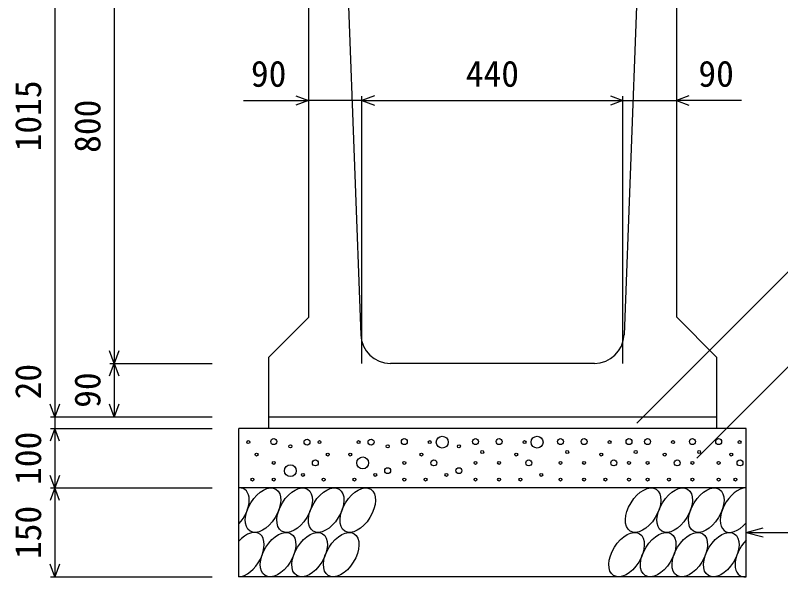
# Model space of a CAD drawing. Units: millimetres, scale not verified. Extents: x -25200 to 25200, y -8910 to 8910.
# Drawn here: x 4752 to 6042, y -3458 to -2506 of the extents above; entities that cross this region are included whole.
import ezdxf
from ezdxf.enums import TextEntityAlignment as Align

# ---------------------------------------------------------------- set-up
doc = ezdxf.new("R2010")
doc.units = ezdxf.units.MM
doc.header["$LTSCALE"] = 30
for name, color, linetype, lineweight in [('0-0_DIM', 7, 'Continuous', 25), ('0-2_HATCH', 6, 'Continuous', 25), ('0-5_OUTLINE', 3, 'Continuous', 25)]:
    doc.layers.add(name, color=color, linetype=linetype, lineweight=lineweight)
doc.styles.add('ＭＳ ゴシック', font='')
doc.styles.get('ＭＳ ゴシック').set_extended_font_data('MS Gothic')

msp = doc.modelspace()

# ---------------------------------------------------------------- linework, layer by layer
at = {"layer": '0-0_DIM'}
for p, q in [((4818.6, -2167.89), (4818.6, -3182.89)), ((4918.6, -2292.89), (4918.6, -3092.89)), ((5336.1, -3092.89), (5336.1, -2642.1)), ((5776.1, -3092.89), (5776.1, -2642.1)), ((5136.28, -2649.6), (5246.1, -2649.6)), ((5336.1, -2649.6), (5246.1, -2649.6)), ((5336.1, -2649.6), (5776.1, -2649.6)), ((5776.1, -2649.6), (5866.1, -2649.6)), ((5975.92, -2649.6), (5866.1, -2649.6)), ((6114.17, -2878.65), (5799.29, -3193.53)), ((4911.1, -3092.89), (5083.6, -3092.89)), ((4918.6, -3092.89), (4918.6, -3182.89)), ((6064.17, -3089.24), (5900.51, -3252.89)), ((4811.1, -3182.89), (5083.6, -3182.89)), ((4811.1, -3202.89), (5083.6, -3202.89)), ((4811.1, -3302.89), (5083.6, -3302.89)), ((4818.6, -3302.89), (4818.6, -3452.89)), ((5983.6, -3377.89), (6012.57, -3370.13)), ((5983.6, -3377.89), (6416.91, -3377.89)), ((5983.6, -3377.89), (6012.57, -3385.66)), ((4811.1, -3452.89), (5083.6, -3452.89))]:
    msp.add_line(p, q, dxfattribs=at)
for points in [[(5224.95, -2641.9), (5246.1, -2649.6), (5224.95, -2657.3)], [(5357.24, -2641.9), (5336.1, -2649.6), (5357.24, -2657.3)], [(5754.95, -2641.9), (5776.1, -2649.6), (5754.95, -2657.3)], [(5887.24, -2641.9), (5866.1, -2649.6), (5887.24, -2657.3)], [(4926.29, -3071.75), (4918.6, -3092.89), (4910.9, -3071.75)], [(4910.9, -3114.04), (4918.6, -3092.89), (4926.29, -3114.04)], [(4826.29, -3161.75), (4818.6, -3182.89), (4810.9, -3161.75)], [(4926.29, -3161.75), (4918.6, -3182.89), (4910.9, -3161.75)], [(4818.6, -3182.89), (4818.6, -3202.89), (4818.6, -3302.89)], [(4826.29, -3224.04), (4818.6, -3202.89), (4810.9, -3224.04)], [(4826.29, -3281.75), (4818.6, -3302.89), (4810.9, -3281.75)], [(4826.29, -3324.04), (4818.6, -3302.89), (4810.9, -3324.04)], [(4826.29, -3431.75), (4818.6, -3452.89), (4810.9, -3431.75)]]:
    msp.add_lwpolyline(points, dxfattribs=at)
at = {"layer": '0-2_HATCH'}
for centre, radius in [((5144.6, -3225.71), 2.5), ((5187.49, -3224.84), 5), ((5243.57, -3225.71), 5), ((5264.6, -3225.71), 2.5), ((5330.45, -3225.71), 2.5), ((5351.48, -3225.71), 5), ((5407.56, -3224.84), 5), ((5450.45, -3225.71), 2.5), ((5471.48, -3225.71), 10), ((5527.56, -3224.84), 5), ((5567.4, -3224.84), 5), ((5610.3, -3225.71), 2.5), ((5631.33, -3225.71), 10), ((5670.81, -3224.84), 5), ((5710.66, -3224.84), 5), ((5753.55, -3225.71), 2.5), ((5786.25, -3224.84), 5), ((5817.59, -3224.84), 5), ((5860.48, -3225.71), 2.5), ((5893.18, -3224.84), 5), ((5937.4, -3224.84), 5), ((5972.6, -3225.71), 2.5), ((5215.53, -3232.72), 2.5), ((5379.52, -3232.72), 2.5), ((5499.52, -3232.72), 2.5), ((5158.62, -3246.73), 2.5), ((5278.62, -3246.73), 2.5), ((5316.43, -3246.73), 2.5), ((5337.46, -3260.73), 10), ((5436.43, -3246.73), 2.5), ((5538.9, -3242.41), 2.5), ((5596.28, -3246.73), 2.5), ((5682.15, -3242.41), 2.5), ((5739.53, -3246.73), 2.5), ((5797.59, -3242.41), 2.5), ((5846.46, -3246.73), 2.5), ((5904.52, -3242.41), 2.5), ((5958.58, -3246.73), 2.5), ((5187.49, -3260.73), 2.5), ((5257.59, -3260.73), 5), ((5407.56, -3260.73), 2.5), ((5457.46, -3260.73), 5), ((5527.56, -3260.73), 2.5), ((5567.4, -3260.73), 2.5), ((5617.31, -3260.73), 5), ((5670.81, -3260.73), 2.5), ((5710.66, -3260.73), 2.5), ((5760.56, -3260.73), 5), ((5786.25, -3260.73), 2.5), ((5817.59, -3260.73), 2.5), ((5867.49, -3260.73), 5), ((5893.18, -3260.73), 2.5), ((5937.4, -3260.73), 2.5), ((5973.41, -3260.73), 5), ((5215.53, -3273.86), 10), ((5379.52, -3273.86), 5), ((5499.52, -3273.86), 5), ((5151.61, -3288.75), 2.5), ((5187.49, -3288.75), 2.5), ((5236.56, -3280.87), 2.5), ((5271.61, -3288.75), 2.5), ((5323.44, -3288.75), 2.5), ((5358.49, -3280.87), 2.5), ((5407.56, -3288.75), 2.5), ((5443.44, -3288.75), 2.5), ((5478.49, -3280.87), 2.5), ((5527.56, -3288.75), 2.5), ((5567.4, -3288.75), 2.5), ((5603.29, -3288.75), 2.5), ((5638.34, -3280.87), 2.5), ((5670.81, -3288.75), 2.5), ((5710.66, -3288.75), 2.5), ((5746.54, -3288.75), 2.5), ((5786.25, -3288.75), 2.5), ((5817.59, -3288.75), 2.5), ((5853.47, -3288.75), 2.5), ((5893.18, -3288.75), 2.5), ((5937.4, -3288.75), 2.5), ((5965.59, -3288.75), 2.5)]:
    msp.add_circle(centre, radius, dxfattribs=at)
for centre, start_param, end_param in [((5116.23, -3340.41), 4.385593, 6.6745444), ((5969.74, -3340.41), 0.3357715, 4.4411806), ((5141.55, -3415.4), 3.5111464, 7.548991), ((5995.06, -3415.4), 1.2110787, 3.5658734)]:
    msp.add_ellipse(centre, major_axis=(21.81, 35.31), ratio=0.5792, start_param=start_param, end_param=end_param, dxfattribs=at)
for centre in [(5169.44, -3340.41), (5222.65, -3340.41), (5275.86, -3340.41), (5329.07, -3340.41), (5810.11, -3340.41), (5863.32, -3340.41), (5916.53, -3340.41), (5194.76, -3415.4), (5247.97, -3415.4), (5301.18, -3415.4), (5782.22, -3415.4), (5835.43, -3415.4), (5888.64, -3415.4), (5941.85, -3415.4)]:
    msp.add_ellipse(centre, major_axis=(21.81, 35.31), ratio=0.5792, dxfattribs=at)
at = {"layer": '0-5_OUTLINE'}
for p, q in [((5306.1, -2292.89), (5334.29, -3044.77)), ((5806.1, -2292.89), (5777.9, -3044.77)), ((5246.1, -2429.89), (5246.1, -3015.39)), ((5866.1, -2429.89), (5866.1, -3014.67)), ((5178.6, -3082.89), (5246.1, -3015.39)), ((5933.6, -3082.17), (5866.1, -3014.67)), ((5178.6, -3082.89), (5178.6, -3202.89)), ((5933.6, -3082.17), (5933.6, -3202.89)), ((5727.94, -3092.89), (5384.26, -3092.89)), ((5178.6, -3182.89), (5933.6, -3182.89)), ((5983.6, -3202.89), (5128.6, -3202.89)), ((5983.6, -3452.89), (5983.6, -3202.89)), ((5983.6, -3302.89), (5128.6, -3302.89))]:
    msp.add_line(p, q, dxfattribs=at)
msp.add_lwpolyline([(5983.6, -3452.89), (5128.6, -3452.89), (5128.6, -3202.89)], dxfattribs=at)
for centre, start, end in [((5384.26, -3042.89), 182.14758, 270), ((5727.94, -3042.89), 270, 357.8524)]:
    msp.add_arc(centre, 50, start, end, dxfattribs=at)

# ---------------------------------------------------------------- texts
at = {"layer": '0-0_DIM', "style": 'ＭＳ ゴシック'}
for s, p in [('90', (5148.99, -2639.6)), ('440', (5511.1, -2639.6)), ('90', (5903.2, -2639.6))]:
    msp.add_text(s, height=43.99, dxfattribs=at).set_placement(p, align=Align.BOTTOM_LEFT)
for s, p in [('1015', (4808.6, -2735.39)), ('800', (4908.6, -2737.89)), ('20', (4808.6, -3153.58)), ('90', (4908.6, -3167.89)), ('100', (4808.6, -3297.89)), ('150', (4808.6, -3422.89))]:
    msp.add_text(s, height=43.99, rotation=90, dxfattribs=at).set_placement(p, align=Align.BOTTOM_LEFT)

doc.saveas('drawing.dxf')
